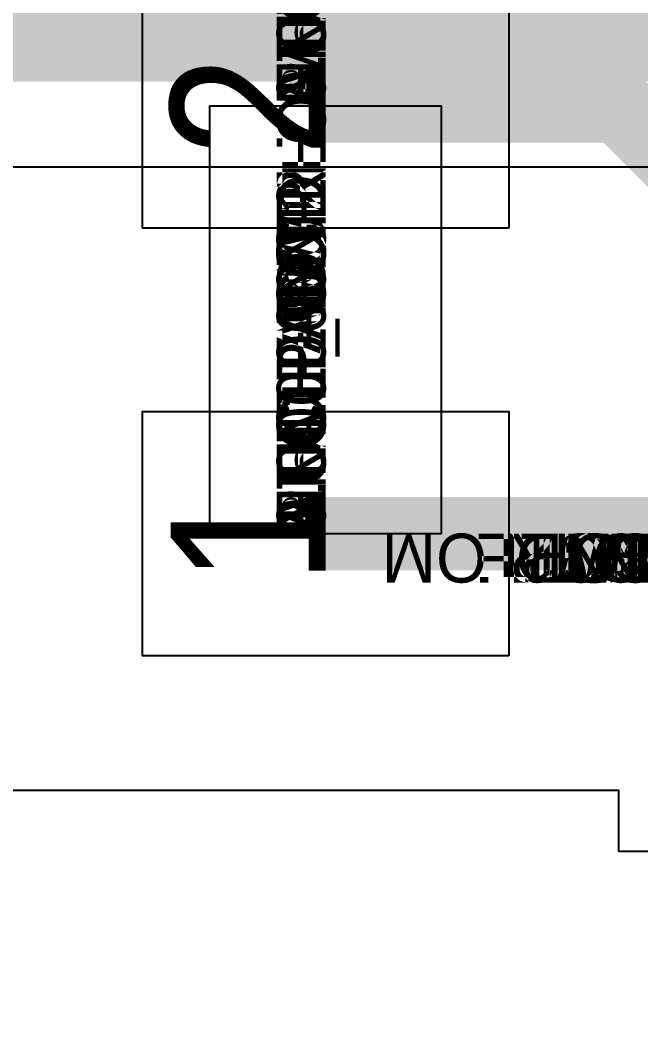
# Model space of a CAD drawing. Extents: x 0 to 323, y 0 to 320.
# Drawn here: x 95.063 to 97.602, y 171.523 to 175.706 of the extents above; entities that cross this region are included whole.
import ezdxf
from ezdxf.enums import TextEntityAlignment as Align

# ---------------------------------------------------------------- set-up
doc = ezdxf.new("R2010")
doc.units = 0
doc.header["$MEASUREMENT"] = 0
doc.layers.get('0').update_dxf_attribs({"linetype": 'CONTINUOUS'})
for name, color, linetype in [('CDN_FIGURES', 7, 'CONTINUOUS'), ('ETCH_INT2', 5, 'CONTINUOUS'), ('ETCH_TOP', 2, 'CONTINUOUS'), ('MANUFACTURING_NCLEGEND-1-6', 8, 'CONTINUOUS'), ('PACKAGE_GEOMETRY_ASSEMBLY_TOP', 11, 'CONTINUOUS'), ('PACKAGE_GEOMETRY_PIN_NUMBER', 9, 'CONTINUOUS')]:
    doc.layers.add(name, color=color, linetype=linetype)

# ---------------------------------------------------------------- blocks, each defined once
blk = doc.blocks.new('FIGURE_DIAMOND')
at = {"layer": 'CDN_FIGURES'}
blk.add_lwpolyline([(-0.5, 0), (0, 0.5), (0.5, 0), (0, -0.5)], close=True, dxfattribs=at)
blk = doc.blocks.new('PAD_INFO')
for tag in ['SHAPE_TYPE', 'PAD_HEIGHT', 'PAD_LAYER', 'PAD_TYPE', 'PAD_WIDTH']:
    blk.add_attdef(tag, (0, 0), '', height=0.2)
at = {"flags": 2}
blk.add_attdef('CDN_TYPE', (0, 0), '', height=0.2, dxfattribs=at)
blk = doc.blocks.new('DRILL_INFO')
at = {"flags": 2}
blk.add_attdef('CDN_TYPE', (0, 0), '', height=0.2, dxfattribs=at)
for tag in ['FSHAPE', 'FCHAR', 'DRILL_HEIGHT', 'DIAMETER', 'PLATED', 'DRILL_WIDTH']:
    blk.add_attdef(tag, (0, 0), '', height=0.2)
blk = doc.blocks.new('RC1000X1500TS')
at = {"layer": 'ETCH_TOP'}
blk.add_lwpolyline([(-0.5, -0.75), (-0.5, 0.75), (0.5, 0.75), (0.5, -0.75)], close=True, dxfattribs=at)
ref = blk.add_blockref('PAD_INFO', (0, 0))
ref.add_attrib('PAD_LAYER', 'ETCH_TOP', (0, 0), dxfattribs={"height": 0.2})
ref.add_attrib('SHAPE_TYPE', 'NULL', (0, 0), dxfattribs={"height": 0.2})
ref.add_attrib('PAD_TYPE', 'ANTIPAD', (0, 0), dxfattribs={"height": 0.2})
ref.add_attrib('PAD_WIDTH', '0.000000', (0, 0), dxfattribs={"height": 0.2})
ref.add_attrib('PAD_HEIGHT', '0.000000', (0, 0), dxfattribs={"height": 0.2})
ref = blk.add_blockref('PAD_INFO', (0, 0))
ref.add_attrib('PAD_LAYER', 'ETCH_GND', (0, 0), dxfattribs={"height": 0.2})
ref.add_attrib('SHAPE_TYPE', 'NULL', (0, 0), dxfattribs={"height": 0.2})
ref.add_attrib('PAD_TYPE', 'ANTIPAD', (0, 0), dxfattribs={"height": 0.2})
ref.add_attrib('PAD_WIDTH', '0.000000', (0, 0), dxfattribs={"height": 0.2})
ref.add_attrib('PAD_HEIGHT', '0.000000', (0, 0), dxfattribs={"height": 0.2})
ref = blk.add_blockref('PAD_INFO', (0, 0))
ref.add_attrib('PAD_LAYER', 'ETCH_INT1', (0, 0), dxfattribs={"height": 0.2})
ref.add_attrib('SHAPE_TYPE', 'NULL', (0, 0), dxfattribs={"height": 0.2})
ref.add_attrib('PAD_TYPE', 'ANTIPAD', (0, 0), dxfattribs={"height": 0.2})
ref.add_attrib('PAD_WIDTH', '0.000000', (0, 0), dxfattribs={"height": 0.2})
ref.add_attrib('PAD_HEIGHT', '0.000000', (0, 0), dxfattribs={"height": 0.2})
ref = blk.add_blockref('PAD_INFO', (0, 0))
ref.add_attrib('PAD_LAYER', 'ETCH_INT2', (0, 0), dxfattribs={"height": 0.2})
ref.add_attrib('SHAPE_TYPE', 'NULL', (0, 0), dxfattribs={"height": 0.2})
ref.add_attrib('PAD_TYPE', 'ANTIPAD', (0, 0), dxfattribs={"height": 0.2})
ref.add_attrib('PAD_WIDTH', '0.000000', (0, 0), dxfattribs={"height": 0.2})
ref.add_attrib('PAD_HEIGHT', '0.000000', (0, 0), dxfattribs={"height": 0.2})
ref = blk.add_blockref('PAD_INFO', (0, 0))
ref.add_attrib('PAD_LAYER', 'ETCH_PWR', (0, 0), dxfattribs={"height": 0.2})
ref.add_attrib('SHAPE_TYPE', 'NULL', (0, 0), dxfattribs={"height": 0.2})
ref.add_attrib('PAD_TYPE', 'ANTIPAD', (0, 0), dxfattribs={"height": 0.2})
ref.add_attrib('PAD_WIDTH', '0.000000', (0, 0), dxfattribs={"height": 0.2})
ref.add_attrib('PAD_HEIGHT', '0.000000', (0, 0), dxfattribs={"height": 0.2})
ref = blk.add_blockref('PAD_INFO', (0, 0))
ref.add_attrib('PAD_LAYER', 'ETCH_BOTTOM', (0, 0), dxfattribs={"height": 0.2})
ref.add_attrib('SHAPE_TYPE', 'NULL', (0, 0), dxfattribs={"height": 0.2})
ref.add_attrib('PAD_TYPE', 'ANTIPAD', (0, 0), dxfattribs={"height": 0.2})
ref.add_attrib('PAD_WIDTH', '0.000000', (0, 0), dxfattribs={"height": 0.2})
ref.add_attrib('PAD_HEIGHT', '0.000000', (0, 0), dxfattribs={"height": 0.2})
ref = blk.add_blockref('PAD_INFO', (0, 0))
ref.add_attrib('PAD_LAYER', 'ETCH_TOP', (0, 0), dxfattribs={"height": 0.2})
ref.add_attrib('SHAPE_TYPE', 'NULL', (0, 0), dxfattribs={"height": 0.2})
ref.add_attrib('PAD_TYPE', 'THERMAL', (0, 0), dxfattribs={"height": 0.2})
ref.add_attrib('PAD_WIDTH', '0.000000', (0, 0), dxfattribs={"height": 0.2})
ref.add_attrib('PAD_HEIGHT', '0.000000', (0, 0), dxfattribs={"height": 0.2})
ref = blk.add_blockref('PAD_INFO', (0, 0))
ref.add_attrib('PAD_LAYER', 'ETCH_GND', (0, 0), dxfattribs={"height": 0.2})
ref.add_attrib('SHAPE_TYPE', 'NULL', (0, 0), dxfattribs={"height": 0.2})
ref.add_attrib('PAD_TYPE', 'THERMAL', (0, 0), dxfattribs={"height": 0.2})
ref.add_attrib('PAD_WIDTH', '0.000000', (0, 0), dxfattribs={"height": 0.2})
ref.add_attrib('PAD_HEIGHT', '0.000000', (0, 0), dxfattribs={"height": 0.2})
ref = blk.add_blockref('PAD_INFO', (0, 0))
ref.add_attrib('PAD_LAYER', 'ETCH_INT1', (0, 0), dxfattribs={"height": 0.2})
ref.add_attrib('SHAPE_TYPE', 'NULL', (0, 0), dxfattribs={"height": 0.2})
ref.add_attrib('PAD_TYPE', 'THERMAL', (0, 0), dxfattribs={"height": 0.2})
ref.add_attrib('PAD_WIDTH', '0.000000', (0, 0), dxfattribs={"height": 0.2})
ref.add_attrib('PAD_HEIGHT', '0.000000', (0, 0), dxfattribs={"height": 0.2})
ref = blk.add_blockref('PAD_INFO', (0, 0))
ref.add_attrib('PAD_LAYER', 'ETCH_INT2', (0, 0), dxfattribs={"height": 0.2})
ref.add_attrib('SHAPE_TYPE', 'NULL', (0, 0), dxfattribs={"height": 0.2})
ref.add_attrib('PAD_TYPE', 'THERMAL', (0, 0), dxfattribs={"height": 0.2})
ref.add_attrib('PAD_WIDTH', '0.000000', (0, 0), dxfattribs={"height": 0.2})
ref.add_attrib('PAD_HEIGHT', '0.000000', (0, 0), dxfattribs={"height": 0.2})
ref = blk.add_blockref('PAD_INFO', (0, 0))
ref.add_attrib('PAD_LAYER', 'ETCH_PWR', (0, 0), dxfattribs={"height": 0.2})
ref.add_attrib('SHAPE_TYPE', 'NULL', (0, 0), dxfattribs={"height": 0.2})
ref.add_attrib('PAD_TYPE', 'THERMAL', (0, 0), dxfattribs={"height": 0.2})
ref.add_attrib('PAD_WIDTH', '0.000000', (0, 0), dxfattribs={"height": 0.2})
ref.add_attrib('PAD_HEIGHT', '0.000000', (0, 0), dxfattribs={"height": 0.2})
ref = blk.add_blockref('PAD_INFO', (0, 0))
ref.add_attrib('PAD_LAYER', 'ETCH_BOTTOM', (0, 0), dxfattribs={"height": 0.2})
ref.add_attrib('SHAPE_TYPE', 'NULL', (0, 0), dxfattribs={"height": 0.2})
ref.add_attrib('PAD_TYPE', 'THERMAL', (0, 0), dxfattribs={"height": 0.2})
ref.add_attrib('PAD_WIDTH', '0.000000', (0, 0), dxfattribs={"height": 0.2})
ref.add_attrib('PAD_HEIGHT', '0.000000', (0, 0), dxfattribs={"height": 0.2})
ref = blk.add_blockref('PAD_INFO', (0, 0))
ref.add_attrib('PAD_LAYER', 'ETCH_GND', (0, 0), dxfattribs={"height": 0.2})
ref.add_attrib('SHAPE_TYPE', 'NULL', (0, 0), dxfattribs={"height": 0.2})
ref.add_attrib('PAD_TYPE', 'REGULAR', (0, 0), dxfattribs={"height": 0.2})
ref.add_attrib('PAD_WIDTH', '0.000000', (0, 0), dxfattribs={"height": 0.2})
ref.add_attrib('PAD_HEIGHT', '0.000000', (0, 0), dxfattribs={"height": 0.2})
ref = blk.add_blockref('PAD_INFO', (0, 0))
ref.add_attrib('PAD_LAYER', 'ETCH_INT1', (0, 0), dxfattribs={"height": 0.2})
ref.add_attrib('SHAPE_TYPE', 'NULL', (0, 0), dxfattribs={"height": 0.2})
ref.add_attrib('PAD_TYPE', 'REGULAR', (0, 0), dxfattribs={"height": 0.2})
ref.add_attrib('PAD_WIDTH', '0.000000', (0, 0), dxfattribs={"height": 0.2})
ref.add_attrib('PAD_HEIGHT', '0.000000', (0, 0), dxfattribs={"height": 0.2})
ref = blk.add_blockref('PAD_INFO', (0, 0))
ref.add_attrib('PAD_LAYER', 'ETCH_INT2', (0, 0), dxfattribs={"height": 0.2})
ref.add_attrib('SHAPE_TYPE', 'NULL', (0, 0), dxfattribs={"height": 0.2})
ref.add_attrib('PAD_TYPE', 'REGULAR', (0, 0), dxfattribs={"height": 0.2})
ref.add_attrib('PAD_WIDTH', '0.000000', (0, 0), dxfattribs={"height": 0.2})
ref.add_attrib('PAD_HEIGHT', '0.000000', (0, 0), dxfattribs={"height": 0.2})
ref = blk.add_blockref('PAD_INFO', (0, 0))
ref.add_attrib('PAD_LAYER', 'ETCH_PWR', (0, 0), dxfattribs={"height": 0.2})
ref.add_attrib('SHAPE_TYPE', 'NULL', (0, 0), dxfattribs={"height": 0.2})
ref.add_attrib('PAD_TYPE', 'REGULAR', (0, 0), dxfattribs={"height": 0.2})
ref.add_attrib('PAD_WIDTH', '0.000000', (0, 0), dxfattribs={"height": 0.2})
ref.add_attrib('PAD_HEIGHT', '0.000000', (0, 0), dxfattribs={"height": 0.2})
ref = blk.add_blockref('PAD_INFO', (0, 0))
ref.add_attrib('PAD_LAYER', 'ETCH_BOTTOM', (0, 0), dxfattribs={"height": 0.2})
ref.add_attrib('SHAPE_TYPE', 'NULL', (0, 0), dxfattribs={"height": 0.2})
ref.add_attrib('PAD_TYPE', 'REGULAR', (0, 0), dxfattribs={"height": 0.2})
ref.add_attrib('PAD_WIDTH', '0.000000', (0, 0), dxfattribs={"height": 0.2})
ref.add_attrib('PAD_HEIGHT', '0.000000', (0, 0), dxfattribs={"height": 0.2})
ref = blk.add_blockref('DRILL_INFO', (0, 0))
ref.add_attrib('DIAMETER', '0.000000', (0, 0), dxfattribs={"height": 0.2})
ref.add_attrib('PLATED', 'PLATED', (0, 0), dxfattribs={"height": 0.2})
ref.add_attrib('FSHAPE', 'NULL', (0, 0), dxfattribs={"height": 0.2})
ref.add_attrib('DRILL_WIDTH', '0.000000', (0, 0), dxfattribs={"height": 0.2})
ref.add_attrib('DRILL_HEIGHT', '0.000000', (0, 0), dxfattribs={"height": 0.2})
ref = blk.add_blockref('PAD_INFO', (0, 0))
ref.add_attrib('PAD_LAYER', 'ETCH_TOP', (0, 0), dxfattribs={"height": 0.2})
ref.add_attrib('SHAPE_TYPE', 'RECTANGLE', (0, 0), dxfattribs={"height": 0.2})
ref.add_attrib('PAD_TYPE', 'REGULAR', (0, 0), dxfattribs={"height": 0.2})
ref.add_attrib('PAD_WIDTH', '1.000000', (0, 0), dxfattribs={"height": 0.2})
ref.add_attrib('PAD_HEIGHT', '1.500000', (0, 0), dxfattribs={"height": 0.2})
for tag in ['CDN_TYPE', 'PIN']:
    blk.add_attdef(tag, (0, 0), '', height=0.2)
at = {"flags": 2}
for tag in ['PSTKNAME', 'BBV']:
    blk.add_attdef(tag, (0, 0), '', height=0.2, dxfattribs=at)
blk = doc.blocks.new('F56')
at = {"layer": 'PACKAGE_GEOMETRY_ASSEMBLY_TOP'}
blk.add_lwpolyline([(0, -0.475), (1.75, -0.475), (1.75, 0.475), (0, 0.475)], close=True, dxfattribs=at)
at = {"layer": 'ETCH_TOP'}
ref = blk.add_blockref('RC1000X1500TS', (0, 0), dxfattribs=at)
ref.add_attrib('CDN_TYPE', 'PIN', (0, 0), dxfattribs={"height": 0.2})
ref.add_attrib('PIN', '1', (0, 0), dxfattribs={"height": 0.2})
ref = blk.add_blockref('RC1000X1500TS', (1.75, 0), dxfattribs=at)
ref.add_attrib('CDN_TYPE', 'PIN', (0, 0), dxfattribs={"height": 0.2})
ref.add_attrib('PIN', '2', (0, 0), dxfattribs={"height": 0.2})
at = {"flags": 2}
for tag in ['SYMBOL_TYPE', 'CDN_TYPE', 'REFDES']:
    blk.add_attdef(tag, (0, 0), '', height=0.2, dxfattribs=at)

msp = doc.modelspace()

# ---------------------------------------------------------------- linework, layer by layer
at = {"layer": 'ETCH_INT2'}
for points, format in [([(143.3126, 210.5862, 0.3, 0.3, 0), (127.4319, 194.7055, 0.3, 0.3, 0), (127.3126, 194.7055, 0.3, 0.3, 0), (124.8626, 192.2555, 0.3, 0.3, 0), (124.8626, 186.6055, 0.3, 0.3, 0), (119.0846, 180.8275, 0.3, 0.3, 0), (119.0846, 180.7082, 0.3, 0.3, 0), (114.2269, 175.8505, 0.3, 0.3, 0), (105.8483, 175.8505, 0.3, 0.3, 0), (105.6033, 175.6055, 0.3, 0.3, 0), (85.7819, 175.6055, 0.3, 0.3, 0), (85.5819, 175.8055, 0.3, 0.3, 0), (78.9933, 175.8055, 0.3, 0.3, 0), (78.5933, 175.4055, 0.3, 0.3, 0), (70.0433, 175.4055, 0.3, 0.3, 0), (69.6433, 175.0055, 0.3, 0.3, 0), (53.5819, 175.0055, 0.3, 0.3, 0), (52.9819, 175.6055, 0.3, 0.3, 0), (48.3433, 175.6055, 0.3, 0.3, 0), (47.9433, 175.2055, 0.3, 0.3, 0), (22.3626, 175.2055, 0.3, 0.3, 0), (19.7426, 177.8255, 0.3, 0.3, 0), (16.0126, 177.8255, 0.3, 0.3, 0)], "xyseb"), ([(143.8127, 210.3791), (127.639, 194.2054), (127.5197, 194.2054), (125.3627, 192.0484), (125.3627, 186.3984), (119.5847, 180.6204), (119.5847, 180.5011), (118.5864, 179.5027, -1.386903), (117.9154, 178.8317), (114.434, 175.3504), (106.5947, 175.3504, -1.058215), (105.6266, 175.1054), (92.8699, 175.1054, -2.426822), (92.1653, 175.1054), (89.7767, 175.1054, -70.921901), (89.7485, 175.1054), (85.8102, 175.1054, -1.107624), (84.8355, 175.3054)], "xyb")]:
    msp.add_lwpolyline(points, format=format, dxfattribs=at)
at = {"layer": 'ETCH_TOP'}
for points, format in [([(96.3126, 177.6055, 0.3, 0.3, 0), (96.3126, 175.3555, 0.3, 0.3, 0)], "xyseb"), ([(96.3126, 175.3555, 0.3, 0.3, 0), (97.5126, 175.3555, 0.3, 0.3, 0), (97.7226, 175.1455, 0.3, 0.3, 0), (99.0126, 175.1455, 0.3, 0.3, 0), (99.0126, 176.3055, 0.3, 0.3, 0)], "xyseb"), ([(96.3126, 173.6055, 0.3, 0.3, 0), (98.5626, 173.6055, 0.3, 0.3, 0)], "xyseb"), ([(95.0125, 172.5554), (97.5125, 172.5554), (97.5125, 172.3054), (97.9625, 172.3054), (97.9625, 169.5639, 0.039617)], "xyb")]:
    msp.add_lwpolyline(points, format=format, dxfattribs=at)

# ---------------------------------------------------------------- block references
for p, rotation in [((96.3126, 173.6055), 90), ((100.3126, 173.6055), 180)]:
    msp.add_blockref('F56', p, dxfattribs=dict(rotation=rotation))
at = {"layer": 'MANUFACTURING_NCLEGEND-1-6', "xscale": 1.5, "yscale": 1.5}
msp.add_blockref('FIGURE_DIAMOND', (94.7126, 176.4055), dxfattribs=at)

# ---------------------------------------------------------------- texts
at = {"layer": 'PACKAGE_GEOMETRY_PIN_NUMBER', "width": 0.88}
for s, p in [('2', (96.3126, 175.3555)), ('1', (96.3126, 173.6055))]:
    msp.add_text(s, height=0.635, rotation=90, dxfattribs=at).set_placement(p, align=Align.CENTER)

doc.saveas('drawing.dxf')
